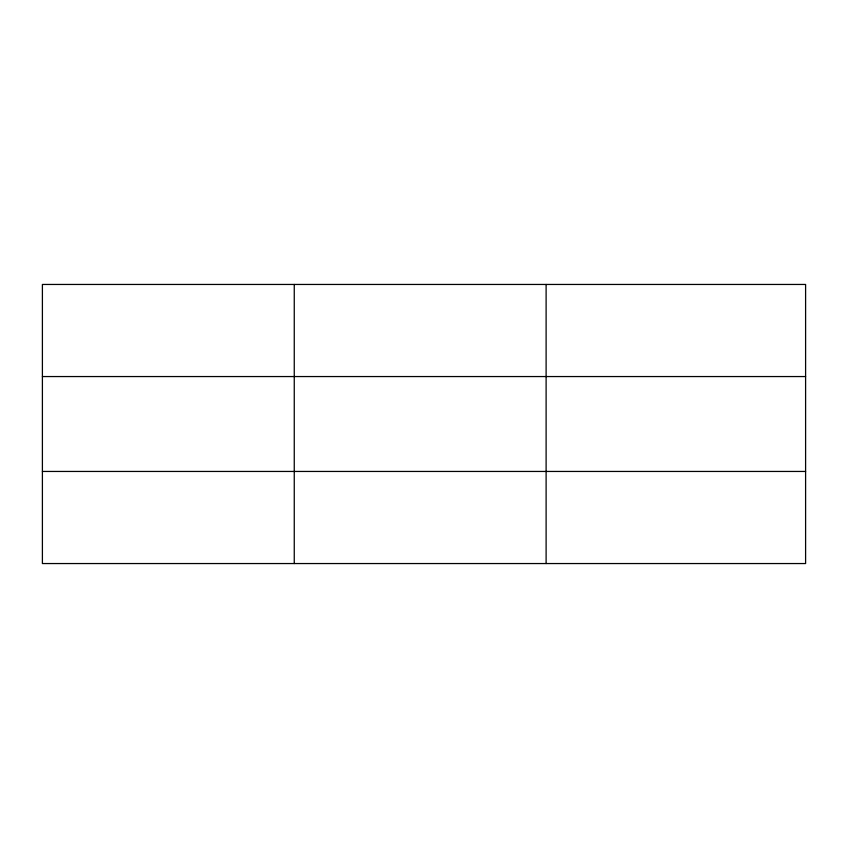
<?xml version="1.0" encoding="UTF-8"?>
<svg xmlns="http://www.w3.org/2000/svg" width="848" height="848" viewBox="0 0 848 848"><rect width="100%" height="100%" fill="white"/><g stroke="black" fill="none" stroke-linecap="round" stroke-linejoin="round"><path stroke-width="1.27" d="M294.256 563.549L294.256 284.451M546.112 563.549L546.112 284.451M805.6 471.446L805.6 563.549L42.4 563.549L42.4 284.451L805.6 284.451L805.6 471.446L42.4 471.446M42.4 376.554L805.6 376.554"/></g></svg>
